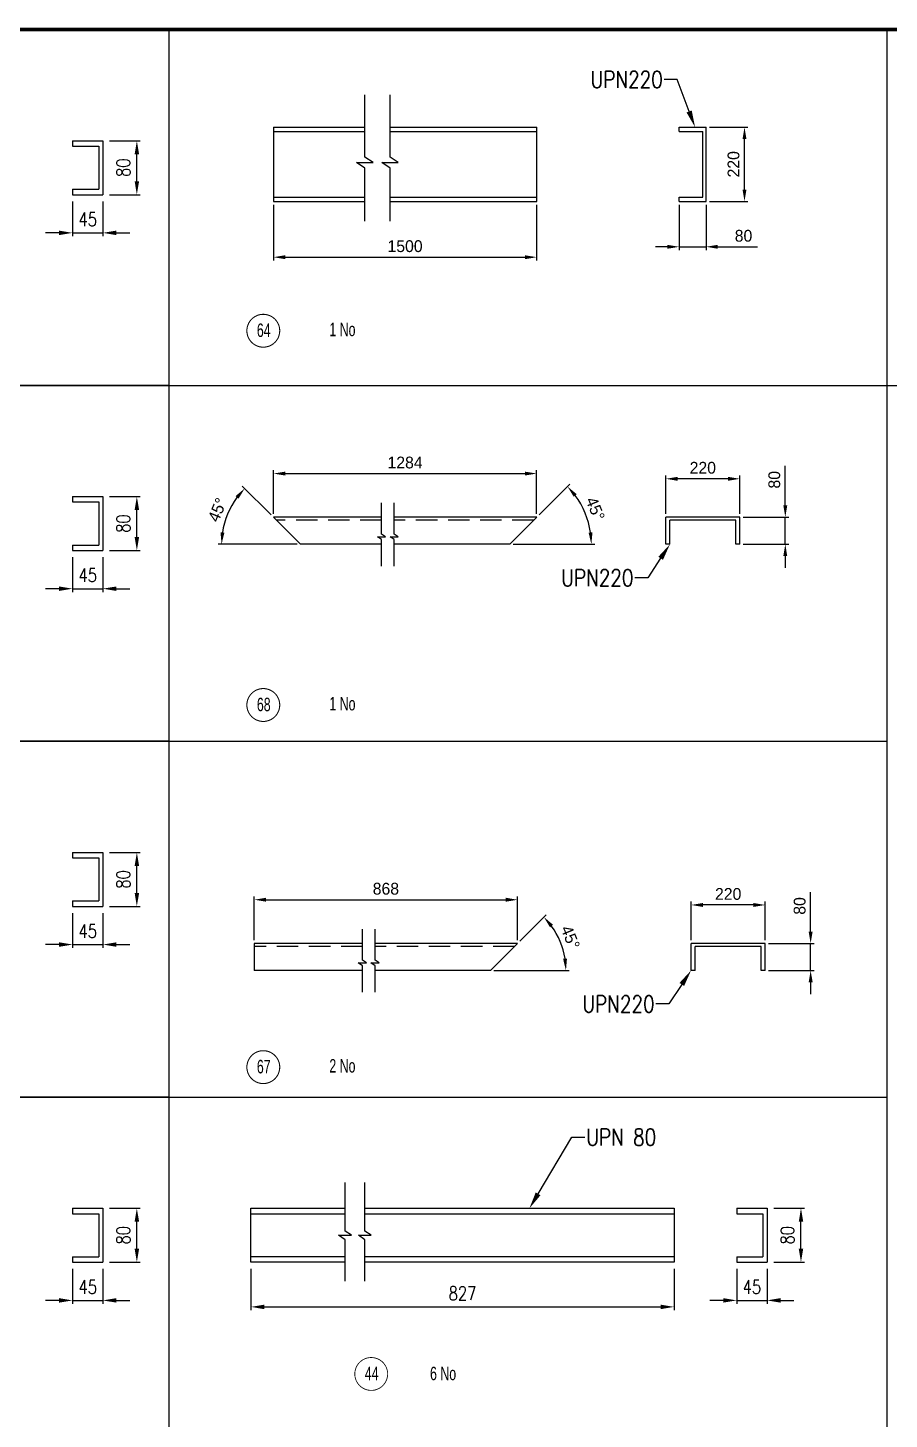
# Model space of a CAD drawing. Header units: millimetres. Extents: x 0 to 16187, y -20471 to 6290.
# Drawn here: x 1753.3 to 2008.9, y 413.8 to 826.5 of the extents above; entities that cross this region are included whole.
import ezdxf
from ezdxf import colors
from ezdxf.entities.mleader import LeaderData, LeaderLine
from ezdxf.enums import TextEntityAlignment as Align
from ezdxf.math import Vec2, Vec3

# ---------------------------------------------------------------- set-up
doc = ezdxf.new("R2010")
doc.units = ezdxf.units.MM
doc.header["$PDSIZE"] = -1
doc.linetypes.add('HIDDEN', pattern=[9.525, 6.35, -3.175])
doc.layers.add('BORDER1', color=3, linetype='Continuous')
doc.layers.add('BORDER2', color=7, linetype='Continuous')
doc.styles.add('ROMANC', font='ROMANC', dxfattribs={"height": 5})
doc.styles.add('ROMANS', font='ROMANS.shx', dxfattribs={"width": 0.8})
doc.styles.add('ROMANT', font='ROMANT', dxfattribs={"height": 4})
doc.styles.add('SLDTEXTSTYLE2', font='TXT', dxfattribs={"width": 0.686449})
doc.dimstyles.new('AM_ISO', dxfattribs={"dimtxt": 3.5, "dimasz": 3.5, "dimexe": 1, "dimexo": 1, "dimgap": 1.5, "dimtad": 1, "dimdsep": 46, "dimtxsty": 'Standard', "dimcen": 0, "dimclrd": 1, "dimclre": 1, "dimclrt": 1, "dimadec": 0, "dimazin": 2, "dimtp": 0.1, "dimtm": 0.1, "dimtfac": 0.71, "dimtdec": 3, "dimtmove": 0, "dimatfit": 3, "dimfxl": 1, "dimlwd": -1, "dimlwe": -1, "dimarcsym": 1})
doc.dimstyles.new('ISO-25', dxfattribs={"dimtxt": 2.5, "dimasz": 2.5, "dimexe": 1.25, "dimexo": 0.625, "dimtad": 1, "dimtxsty": 'Standard', "dimcen": 2.5, "dimadec": 0, "dimazin": 0, "dimtfac": 1, "dimtmove": 0, "dimatfit": 3, "dimfxl": 1, "dimarcsym": 0})

# ---------------------------------------------------------------- blocks, each defined once
blk = doc.blocks.new('*U609')
at = {"layer": 'BORDER1', "color": 154, "true_color": 0x1859a9, "const_width": 1}
blk.add_lwpolyline([(1.81, 811), (1144, 811), (1144, 0), (0, 0), (0, 811)], close=True, dxfattribs=at)
at = {"layer": 'BORDER2', "flags": 8}
for tag, height, style, p in [('REV-A', 3.24, 'ROMANS', (986.93, 140.25)), ('RE-A', 8.06, 'ROMANT', (1084.63, 7.17))]:
    blk.add_attdef(tag, text='', height=height, dxfattribs=dict(at, style=style)).set_placement(p, align=Align.CENTER)
at = {"layer": 'BORDER2', "style": 'ROMANS', "width": 3.830216}
blk.add_attdef('DATE-A', text='', height=3.24, dxfattribs=at).set_placement((995.51, 140.25), (1008.51, 140.25), align=Align.FIT)
at = {"layer": 'BORDER2'}
for tag, height, style, p in [('DRN-A', 3.24, 'ROMANS', (1018.38, 140.25)), ('CHD-A', 3.24, 'ROMANS', (1032.35, 140.25)), ('APD-A', 3.24, 'ROMANS', (1046.64, 140.25)), ('CONS_CONT_VEND', 4.2, 'ROMANC', (1061.39, 72.83))]:
    blk.add_attdef(tag, text='', height=height, dxfattribs=dict(at, style=style)).set_placement(p, align=Align.CENTER)
at = {"layer": 'BORDER2', "style": 'ROMANS', "width": 0.8}
for tag, p, height in [('1:X', (997.23, 122.55), 3.5), ('LOC', (1042.74, 122.55), 3.5), ('PROJ_NO', (1118.64, 122.55), 3.5), ('CONS_DRG_NO', (1011, 63), 3)]:
    blk.add_attdef(tag, p, '', height=height, dxfattribs=at)
at = {"layer": 'BORDER2', "lineweight": 30, "width": 0.8, "flags": 104}
blk.add_attdef('COMMENTS-A', text='', height=2.2, dxfattribs=at).set_placement((1055.21, 142.07), align=Align.MIDDLE_LEFT)
at = {"layer": 'BORDER2', "style": 'ROMANS', "width": 0.8}
for tag, p in [('PROJECT_TITLE_1', (1061.07, 55.35)), ('PROJECT_TITLE_2', (1061.07, 49.3))]:
    blk.add_attdef(tag, text='', height=3.5, dxfattribs=at).set_placement(p, align=Align.MIDDLE)
at = {"layer": 'BORDER2', "style": 'ROMANT', "width": 0.8}
for tag, p in [('DRG_TITLE_1', (1061.07, 36.31)), ('DRG_TITLE_2', (1061.07, 28.31)), ('DRG_TITLE_3', (1061.07, 20.31))]:
    blk.add_attdef(tag, text='', height=5, dxfattribs=at).set_placement(p, align=Align.CENTER)
at = {"layer": 'BORDER2', "style": 'ROMANT'}
for tag, p in [('AR', (995, 7.17)), ('PA', (1011.74, 7.17)), ('DC', (1028.45, 7.17)), ('TS', (1120.84, 7.17))]:
    blk.add_attdef(tag, p, '', height=8.06, dxfattribs=at)
for tag, p in [('SRNO', (1074.7, 7.17)), ('SH', (1115.8, 7.18))]:
    blk.add_attdef(tag, text='', height=8.06, dxfattribs=at).set_placement(p, align=Align.RIGHT)
at = {"layer": 'BORDER2', "style": 'ROMANS', "flags": 2}
blk.add_attdef('TB_VERSION', text='', height=2, dxfattribs=at).set_placement((1, -1), align=Align.TOP_LEFT)
blk = doc.blocks.new('*D5330')
at = {"color": 0, "lineweight": -2}
for p, q in [((1777.61, 793), (1786.68, 793)), ((1785.68, 781), (1785.68, 789)), ((1777.61, 777), (1786.68, 777))]:
    blk.add_line(p, q, dxfattribs=at)
at = {"color": 0}
for points in [[(1786.35, 789), (1785.02, 789), (1785.68, 793)], [(1785.02, 781), (1786.35, 781), (1785.68, 777)]]:
    blk.add_solid(points, dxfattribs=at)
at = {"layer": 'Defpoints', "color": 0}
for p in [(1775.61, 793), (1785.68, 793), (1775.61, 777)]:
    blk.add_point(p, dxfattribs=at)
at = {"color": 0, "insert": (1781.68, 785), "char_height": 4, "attachment_point": 5, "rotation": 90, "style": 'ROMANS'}
blk.add_mtext('80', dxfattribs=at)
blk = doc.blocks.new('*D5331')
at = {"color": 0, "lineweight": -2}
for p, q in [((1766.61, 775), (1766.61, 764.68)), ((1775.61, 775), (1775.61, 764.68)), ((1762.61, 765.68), (1758.61, 765.68)), ((1766.61, 765.68), (1775.61, 765.68)), ((1779.61, 765.68), (1783.61, 765.68))]:
    blk.add_line(p, q, dxfattribs=at)
at = {"color": 0}
for points in [[(1762.61, 765.01), (1762.61, 766.34), (1766.61, 765.68)], [(1779.61, 766.34), (1779.61, 765.01), (1775.61, 765.68)]]:
    blk.add_solid(points, dxfattribs=at)
at = {"layer": 'Defpoints', "color": 0}
for p in [(1766.61, 777), (1775.61, 777), (1775.61, 765.68)]:
    blk.add_point(p, dxfattribs=at)
at = {"color": 0, "insert": (1771.11, 769.68), "char_height": 4, "attachment_point": 5, "style": 'ROMANS'}
blk.add_mtext('45', dxfattribs=at)
blk = doc.blocks.new('*D5333')
at = {"color": 0, "lineweight": -2}
for p, q in [((1777.61, 687.44), (1786.68, 687.44)), ((1785.68, 675.44), (1785.68, 683.44)), ((1777.61, 671.44), (1786.68, 671.44))]:
    blk.add_line(p, q, dxfattribs=at)
at = {"color": 0}
for points in [[(1786.35, 683.44), (1785.02, 683.44), (1785.68, 687.44)], [(1785.02, 675.44), (1786.35, 675.44), (1785.68, 671.44)]]:
    blk.add_solid(points, dxfattribs=at)
at = {"layer": 'Defpoints', "color": 0}
for p in [(1775.61, 687.44), (1785.68, 687.44), (1775.61, 671.44)]:
    blk.add_point(p, dxfattribs=at)
at = {"color": 0, "insert": (1781.68, 679.44), "char_height": 4, "attachment_point": 5, "rotation": 90, "style": 'ROMANS'}
blk.add_mtext('80', dxfattribs=at)
blk = doc.blocks.new('*D5334')
at = {"color": 0, "lineweight": -2}
for p, q in [((1766.61, 669.44), (1766.61, 659.12)), ((1775.61, 669.44), (1775.61, 659.12)), ((1762.61, 660.12), (1758.61, 660.12)), ((1766.61, 660.12), (1775.61, 660.12)), ((1779.61, 660.12), (1783.61, 660.12))]:
    blk.add_line(p, q, dxfattribs=at)
at = {"color": 0}
for points in [[(1762.61, 659.45), (1762.61, 660.78), (1766.61, 660.12)], [(1779.61, 660.78), (1779.61, 659.45), (1775.61, 660.12)]]:
    blk.add_solid(points, dxfattribs=at)
at = {"layer": 'Defpoints', "color": 0}
for p in [(1766.61, 671.44), (1775.61, 671.44), (1775.61, 660.12)]:
    blk.add_point(p, dxfattribs=at)
at = {"color": 0, "insert": (1771.11, 664.12), "char_height": 4, "attachment_point": 5, "style": 'ROMANS'}
blk.add_mtext('45', dxfattribs=at)
blk = doc.blocks.new('*D5336')
at = {"color": 0, "lineweight": -2}
for p, q in [((1777.61, 581.88), (1786.68, 581.88)), ((1785.68, 569.88), (1785.68, 577.88)), ((1777.61, 565.88), (1786.68, 565.88))]:
    blk.add_line(p, q, dxfattribs=at)
at = {"color": 0}
for points in [[(1786.35, 577.88), (1785.02, 577.88), (1785.68, 581.88)], [(1785.02, 569.88), (1786.35, 569.88), (1785.68, 565.88)]]:
    blk.add_solid(points, dxfattribs=at)
at = {"layer": 'Defpoints', "color": 0}
for p in [(1775.61, 581.88), (1785.68, 581.88), (1775.61, 565.88)]:
    blk.add_point(p, dxfattribs=at)
at = {"color": 0, "insert": (1781.68, 573.88), "char_height": 4, "attachment_point": 5, "rotation": 90, "style": 'ROMANS'}
blk.add_mtext('80', dxfattribs=at)
blk = doc.blocks.new('*D5337')
at = {"color": 0, "lineweight": -2}
for p, q in [((1766.61, 563.88), (1766.61, 553.55)), ((1775.61, 563.88), (1775.61, 553.55)), ((1762.61, 554.55), (1758.61, 554.55)), ((1766.61, 554.55), (1775.61, 554.55)), ((1779.61, 554.55), (1783.61, 554.55))]:
    blk.add_line(p, q, dxfattribs=at)
at = {"color": 0}
for points in [[(1762.61, 553.89), (1762.61, 555.22), (1766.61, 554.55)], [(1779.61, 555.22), (1779.61, 553.89), (1775.61, 554.55)]]:
    blk.add_solid(points, dxfattribs=at)
at = {"layer": 'Defpoints', "color": 0}
for p in [(1766.61, 565.88), (1775.61, 565.88), (1775.61, 554.55)]:
    blk.add_point(p, dxfattribs=at)
at = {"color": 0, "insert": (1771.11, 558.55), "char_height": 4, "attachment_point": 5, "style": 'ROMANS'}
blk.add_mtext('45', dxfattribs=at)
blk = doc.blocks.new('*D5339')
at = {"color": 0, "lineweight": -2}
for p, q in [((1777.61, 476.32), (1786.68, 476.32)), ((1785.68, 464.32), (1785.68, 472.32)), ((1777.61, 460.32), (1786.68, 460.32))]:
    blk.add_line(p, q, dxfattribs=at)
at = {"color": 0}
for points in [[(1786.35, 472.32), (1785.02, 472.32), (1785.68, 476.32)], [(1785.02, 464.32), (1786.35, 464.32), (1785.68, 460.32)]]:
    blk.add_solid(points, dxfattribs=at)
at = {"layer": 'Defpoints', "color": 0}
for p in [(1775.61, 476.32), (1785.68, 476.32), (1775.61, 460.32)]:
    blk.add_point(p, dxfattribs=at)
at = {"color": 0, "insert": (1781.68, 468.32), "char_height": 4, "attachment_point": 5, "rotation": 90, "style": 'ROMANS'}
blk.add_mtext('80', dxfattribs=at)
blk = doc.blocks.new('*D5340')
at = {"color": 0, "lineweight": -2}
for p, q in [((1766.61, 458.32), (1766.61, 447.99)), ((1775.61, 458.32), (1775.61, 447.99)), ((1762.61, 448.99), (1758.61, 448.99)), ((1766.61, 448.99), (1775.61, 448.99)), ((1779.61, 448.99), (1783.61, 448.99))]:
    blk.add_line(p, q, dxfattribs=at)
at = {"color": 0}
for points in [[(1762.61, 448.33), (1762.61, 449.66), (1766.61, 448.99)], [(1779.61, 449.66), (1779.61, 448.33), (1775.61, 448.99)]]:
    blk.add_solid(points, dxfattribs=at)
at = {"layer": 'Defpoints', "color": 0}
for p in [(1766.61, 460.32), (1775.61, 460.32), (1775.61, 448.99)]:
    blk.add_point(p, dxfattribs=at)
at = {"color": 0, "insert": (1771.11, 452.99), "char_height": 4, "attachment_point": 5, "style": 'ROMANS'}
blk.add_mtext('45', dxfattribs=at)
blk = doc.blocks.new('*D5487')
at = {"color": 1, "linetype": 'ByBlock'}
for p, q in [((1826.22, 774.02), (1826.22, 757.46)), ((1904.32, 774.02), (1904.32, 757.46)), ((1829.72, 758.46), (1900.82, 758.46))]:
    blk.add_line(p, q, dxfattribs=at)
at = {"color": 1}
for points in [[(1829.72, 759.04), (1829.72, 757.87), (1826.22, 758.46)], [(1900.82, 757.87), (1900.82, 759.04), (1904.32, 758.46)]]:
    blk.add_solid(points, dxfattribs=at)
at = {"layer": 'Defpoints', "color": 0}
for p in [(1826.22, 775.02), (1904.32, 775.02), (1904.32, 758.46)]:
    blk.add_point(p, dxfattribs=at)
at = {"color": 1, "insert": (1865.27, 761.71), "char_height": 3.5, "attachment_point": 5}
blk.add_mtext('1500', dxfattribs=at)
blk = doc.blocks.new('*D5488')
at = {"color": 1, "linetype": 'ByBlock'}
for p, q in [((1955.57, 797.02), (1966.99, 797.02)), ((1965.99, 778.52), (1965.99, 793.52)), ((1955.57, 775.02), (1966.99, 775.02))]:
    blk.add_line(p, q, dxfattribs=at)
at = {"color": 1}
for points in [[(1966.57, 793.52), (1965.41, 793.52), (1965.99, 797.02)], [(1965.41, 778.52), (1966.57, 778.52), (1965.99, 775.02)]]:
    blk.add_solid(points, dxfattribs=at)
at = {"layer": 'Defpoints', "color": 0}
for p in [(1954.57, 797.02), (1965.99, 797.02), (1954.57, 775.02)]:
    blk.add_point(p, dxfattribs=at)
at = {"color": 1, "insert": (1962.74, 786.02), "char_height": 3.5, "attachment_point": 5, "rotation": 90}
blk.add_mtext('220', dxfattribs=at)
blk = doc.blocks.new('*D5489')
at = {"color": 1, "linetype": 'ByBlock'}
for p, q in [((1946.57, 774.02), (1946.57, 760.54)), ((1954.57, 774.02), (1954.57, 760.54)), ((1943.07, 761.54), (1939.57, 761.54)), ((1946.57, 761.54), (1954.57, 761.54)), ((1958.07, 761.54), (1969.82, 761.54))]:
    blk.add_line(p, q, dxfattribs=at)
at = {"color": 1}
for points in [[(1943.07, 760.96), (1943.07, 762.13), (1946.57, 761.54)], [(1958.07, 762.13), (1958.07, 760.96), (1954.57, 761.54)]]:
    blk.add_solid(points, dxfattribs=at)
at = {"layer": 'Defpoints', "color": 0}
for p in [(1946.57, 775.02), (1954.57, 775.02), (1954.57, 761.54)]:
    blk.add_point(p, dxfattribs=at)
at = {"color": 1, "insert": (1965.7, 764.79), "char_height": 3.5, "attachment_point": 5}
blk.add_mtext('80', dxfattribs=at)
blk = doc.blocks.new('*D5500')
at = {"color": 1, "linetype": 'ByBlock'}
for p, q in [((1826.22, 682.3), (1826.22, 695.27)), ((1829.72, 694.27), (1900.82, 694.27)), ((1904.32, 682.3), (1904.32, 695.27))]:
    blk.add_line(p, q, dxfattribs=at)
at = {"color": 1}
for points in [[(1829.72, 694.85), (1829.72, 693.69), (1826.22, 694.27)], [(1900.82, 693.69), (1900.82, 694.85), (1904.32, 694.27)]]:
    blk.add_solid(points, dxfattribs=at)
at = {"layer": 'Defpoints', "color": 0}
for p in [(1904.32, 694.27), (1826.22, 681.3), (1904.32, 681.3)]:
    blk.add_point(p, dxfattribs=at)
at = {"color": 1, "insert": (1865.27, 697.52), "char_height": 3.5, "attachment_point": 5}
blk.add_mtext('1284', dxfattribs=at)
blk = doc.blocks.new('*D5501')
at = {"color": 1, "linetype": 'ByBlock'}
for p, q in [((1942.62, 682.3), (1942.62, 693.72)), ((1964.62, 682.3), (1964.62, 693.72)), ((1961.12, 692.72), (1946.12, 692.72))]:
    blk.add_line(p, q, dxfattribs=at)
at = {"color": 1}
for points in [[(1946.12, 693.3), (1946.12, 692.13), (1942.62, 692.72)], [(1961.12, 692.13), (1961.12, 693.3), (1964.62, 692.72)]]:
    blk.add_solid(points, dxfattribs=at)
at = {"layer": 'Defpoints', "color": 0}
for p in [(1942.62, 692.72), (1942.62, 681.3), (1964.62, 681.3)]:
    blk.add_point(p, dxfattribs=at)
at = {"color": 1, "insert": (1953.62, 695.97), "char_height": 3.5, "attachment_point": 5}
blk.add_mtext('220', dxfattribs=at)
blk = doc.blocks.new('*D5502')
at = {"color": 1, "linetype": 'ByBlock'}
for p, q in [((1978.1, 684.8), (1978.1, 696.55)), ((1965.62, 681.3), (1979.1, 681.3)), ((1978.1, 673.3), (1978.1, 681.3)), ((1965.62, 673.3), (1979.1, 673.3)), ((1978.1, 669.8), (1978.1, 666.3))]:
    blk.add_line(p, q, dxfattribs=at)
at = {"color": 1}
for points in [[(1977.52, 684.8), (1978.68, 684.8), (1978.1, 681.3)], [(1978.68, 669.8), (1977.52, 669.8), (1978.1, 673.3)]]:
    blk.add_solid(points, dxfattribs=at)
at = {"layer": 'Defpoints', "color": 0}
for p in [(1964.62, 681.3), (1978.1, 681.3), (1964.62, 673.3)]:
    blk.add_point(p, dxfattribs=at)
at = {"color": 1, "insert": (1974.85, 692.43), "char_height": 3.5, "attachment_point": 5, "rotation": 90}
blk.add_mtext('80', dxfattribs=at)
blk = doc.blocks.new('*D5505')
at = {"color": 1, "linetype": 'ByBlock'}
for p, q in [((1820.53, 555.88), (1820.53, 568.85)), ((1824.03, 567.85), (1895.13, 567.85)), ((1898.63, 555.88), (1898.63, 568.85))]:
    blk.add_line(p, q, dxfattribs=at)
at = {"color": 1}
for points in [[(1824.03, 568.44), (1824.03, 567.27), (1820.53, 567.85)], [(1895.13, 567.27), (1895.13, 568.44), (1898.63, 567.85)]]:
    blk.add_solid(points, dxfattribs=at)
at = {"layer": 'Defpoints', "color": 0}
for p in [(1898.63, 567.85), (1820.53, 554.88), (1898.63, 554.88)]:
    blk.add_point(p, dxfattribs=at)
at = {"color": 1, "insert": (1859.58, 571.1), "char_height": 3.5, "attachment_point": 5}
blk.add_mtext('868', dxfattribs=at)
blk = doc.blocks.new('*D5506')
at = {"color": 1, "linetype": 'ByBlock'}
for p, q in [((1950.15, 555.88), (1950.15, 567.3)), ((1968.65, 566.3), (1953.65, 566.3)), ((1972.15, 555.88), (1972.15, 567.3))]:
    blk.add_line(p, q, dxfattribs=at)
at = {"color": 1}
for points in [[(1953.65, 566.88), (1953.65, 565.72), (1950.15, 566.3)], [(1968.65, 565.72), (1968.65, 566.88), (1972.15, 566.3)]]:
    blk.add_solid(points, dxfattribs=at)
at = {"layer": 'Defpoints', "color": 0}
for p in [(1950.15, 566.3), (1950.15, 554.88), (1972.15, 554.88)]:
    blk.add_point(p, dxfattribs=at)
at = {"color": 1, "insert": (1961.15, 569.55), "char_height": 3.5, "attachment_point": 5}
blk.add_mtext('220', dxfattribs=at)
blk = doc.blocks.new('*D5507')
at = {"color": 1, "linetype": 'ByBlock'}
for p, q in [((1985.62, 558.38), (1985.62, 570.13)), ((1973.15, 554.88), (1986.62, 554.88)), ((1985.62, 546.88), (1985.62, 554.88)), ((1973.15, 546.88), (1986.62, 546.88)), ((1985.62, 543.38), (1985.62, 539.88))]:
    blk.add_line(p, q, dxfattribs=at)
at = {"color": 1}
for points in [[(1985.04, 558.38), (1986.21, 558.38), (1985.62, 554.88)], [(1986.21, 543.38), (1985.04, 543.38), (1985.62, 546.88)]]:
    blk.add_solid(points, dxfattribs=at)
at = {"layer": 'Defpoints', "color": 0}
for p in [(1972.15, 554.88), (1985.62, 554.88), (1972.15, 546.88)]:
    blk.add_point(p, dxfattribs=at)
at = {"color": 1, "insert": (1982.37, 566.01), "char_height": 3.5, "attachment_point": 5, "rotation": 90}
blk.add_mtext('80', dxfattribs=at)
blk = doc.blocks.new('*D5509')
at = {"color": 1, "linetype": 'ByBlock'}
for p, q in [((1905.03, 682.01), (1914.16, 691.14)), ((1897.32, 673.3), (1921.56, 673.3))]:
    blk.add_line(p, q, dxfattribs=at)
blk.add_arc((1896.32, 673.3), 24.23, 8.2824, 36.7176, dxfattribs=at)
at = {"color": 1}
for points in [[(1916.19, 688.17), (1915.31, 687.41), (1913.46, 690.44)], [(1919.72, 676.75), (1920.88, 676.83), (1920.56, 673.3)]]:
    blk.add_solid(points, dxfattribs=at)
at = {"layer": 'Defpoints', "color": 0}
for p in [(1904.32, 681.3), (1919.73, 679.57), (1862.06, 673.3), (1896.32, 673.3), (1896.32, 673.3)]:
    blk.add_point(p, dxfattribs=at)
at = {"color": 1, "insert": (1921.71, 683.82), "char_height": 3.5, "attachment_point": 5, "rotation": 292.5}
blk.add_mtext('45%%d', dxfattribs=at)
blk = doc.blocks.new('*D5510')
at = {"color": 1, "linetype": 'ByBlock'}
for p, q in [((1825.52, 682.01), (1816.97, 690.56)), ((1833.22, 673.3), (1809.82, 673.3))]:
    blk.add_line(p, q, dxfattribs=at)
blk.add_arc((1834.22, 673.3), 23.4, 143.5776, 171.4224, dxfattribs=at)
at = {"color": 1}
for points in [[(1815.84, 686.82), (1814.95, 687.58), (1817.68, 689.85)], [(1810.5, 676.84), (1811.67, 676.75), (1810.82, 673.3)]]:
    blk.add_solid(points, dxfattribs=at)
at = {"layer": 'Defpoints', "color": 0}
for p in [(1813.96, 685), (1826.22, 681.3), (1834.22, 673.3), (1834.22, 673.3), (1858.31, 673.3)]:
    blk.add_point(p, dxfattribs=at)
at = {"color": 1, "insert": (1809.6, 683.5), "char_height": 3.5, "attachment_point": 5, "rotation": 67.5}
blk.add_mtext('45%%d', dxfattribs=at)
blk = doc.blocks.new('*D5511')
at = {"color": 1, "linetype": 'ByBlock'}
for p, q in [((1899.34, 555.59), (1907.16, 563.42)), ((1891.63, 546.88), (1914.01, 546.88))]:
    blk.add_line(p, q, dxfattribs=at)
blk.add_arc((1890.63, 546.88), 22.38, 8.9684, 36.0316, dxfattribs=at)
at = {"color": 1}
for points in [[(1909.17, 560.43), (1908.29, 559.67), (1906.46, 562.71)], [(1912.16, 550.33), (1913.32, 550.42), (1913.01, 546.88)]]:
    blk.add_solid(points, dxfattribs=at)
at = {"layer": 'Defpoints', "color": 0}
for p in [(1898.63, 554.88), (1912.25, 552.68), (1856.37, 546.88), (1890.63, 546.88), (1890.63, 546.88)]:
    blk.add_point(p, dxfattribs=at)
at = {"color": 1, "insert": (1914.31, 556.69), "char_height": 3.5, "attachment_point": 5, "rotation": 292.5}
blk.add_mtext('45%%d', dxfattribs=at)
blk = doc.blocks.new('*D5512')
at = {"color": 0, "lineweight": -2}
for p, q in [((1819.51, 458.32), (1819.51, 446.07)), ((1945.11, 458.32), (1945.11, 446.07)), ((1823.51, 447.07), (1941.11, 447.07))]:
    blk.add_line(p, q, dxfattribs=at)
at = {"color": 0}
for points in [[(1823.51, 447.73), (1823.51, 446.4), (1819.51, 447.07)], [(1941.11, 446.4), (1941.11, 447.73), (1945.11, 447.07)]]:
    blk.add_solid(points, dxfattribs=at)
at = {"layer": 'Defpoints', "color": 0}
for p in [(1819.51, 460.32), (1945.11, 460.32), (1945.11, 447.07)]:
    blk.add_point(p, dxfattribs=at)
at = {"color": 0, "insert": (1882.31, 451.07), "char_height": 4, "attachment_point": 5, "style": 'ROMANS'}
blk.add_mtext('827', dxfattribs=at)
blk = doc.blocks.new('*D5513')
at = {"color": 0, "lineweight": -2}
for p, q in [((1974.68, 476.32), (1983.75, 476.32)), ((1982.75, 464.32), (1982.75, 472.32)), ((1974.68, 460.32), (1983.75, 460.32))]:
    blk.add_line(p, q, dxfattribs=at)
at = {"color": 0}
for points in [[(1983.42, 472.32), (1982.09, 472.32), (1982.75, 476.32)], [(1982.09, 464.32), (1983.42, 464.32), (1982.75, 460.32)]]:
    blk.add_solid(points, dxfattribs=at)
at = {"layer": 'Defpoints', "color": 0}
for p in [(1972.68, 476.32), (1982.75, 476.32), (1972.68, 460.32)]:
    blk.add_point(p, dxfattribs=at)
at = {"color": 0, "insert": (1978.75, 468.32), "char_height": 4, "attachment_point": 5, "rotation": 90, "style": 'ROMANS'}
blk.add_mtext('80', dxfattribs=at)
blk = doc.blocks.new('*D5514')
at = {"color": 0, "lineweight": -2}
for p, q in [((1963.68, 458.32), (1963.68, 447.99)), ((1972.68, 458.32), (1972.68, 447.99)), ((1959.68, 448.99), (1955.68, 448.99)), ((1963.68, 448.99), (1972.68, 448.99)), ((1976.68, 448.99), (1980.68, 448.99))]:
    blk.add_line(p, q, dxfattribs=at)
at = {"color": 0}
for points in [[(1959.68, 448.33), (1959.68, 449.66), (1963.68, 448.99)], [(1976.68, 449.66), (1976.68, 448.33), (1972.68, 448.99)]]:
    blk.add_solid(points, dxfattribs=at)
at = {"layer": 'Defpoints', "color": 0}
for p in [(1963.68, 460.32), (1972.68, 460.32), (1972.68, 448.99)]:
    blk.add_point(p, dxfattribs=at)
at = {"color": 0, "insert": (1968.18, 452.99), "char_height": 4, "attachment_point": 5, "style": 'ROMANS'}
blk.add_mtext('45', dxfattribs=at)

msp = doc.modelspace()

# ---------------------------------------------------------------- linework, layer by layer
for p, q in [((2008.1946, 826), (2008.1946, 20.43831)), ((1853.36572, 788.14377), (1853.36572, 806.61662)), ((1860.86728, 788.14377), (1860.86728, 806.61662)), ((1826.22325, 797.01922), (1826.22325, 775.01922)), ((1826.22325, 797.01922), (1853.36572, 797.01922)), ((1860.86728, 797.01922), (1904.32179, 797.01922)), ((1904.32179, 775.01922), (1904.32179, 797.01922)), ((1946.57482, 797.01922), (1954.57482, 797.01922)), ((1946.57482, 795.76922), (1946.57482, 797.01922)), ((1954.57482, 775.01922), (1954.57482, 797.01922)), ((1766.61069, 793.0022), (1775.61069, 793.0022)), ((1766.61069, 793.0022), (1766.61069, 791.4022)), ((1775.61069, 793.0022), (1775.61069, 777.0022)), ((1826.22325, 795.76922), (1853.36572, 795.76922)), ((1860.86728, 795.76922), (1904.32179, 795.76922)), ((1946.57482, 795.76922), (1953.67482, 795.76922)), ((1953.67482, 776.26922), (1953.67482, 795.76922)), ((1766.61069, 791.4022), (1774.41069, 791.4022)), ((1774.41069, 791.4022), (1774.41069, 778.6022)), ((1853.36572, 784.85613), (1850.84728, 786.53804)), ((1850.84728, 786.53804), (1855.75668, 786.53804)), ((1855.75668, 786.53804), (1853.36572, 788.14377)), ((1853.36572, 769.10881), (1853.36572, 784.85613)), ((1860.86728, 784.85613), (1858.34884, 786.53804)), ((1858.34884, 786.53804), (1863.25824, 786.53804)), ((1863.25824, 786.53804), (1860.86728, 788.14377)), ((1860.86728, 769.10881), (1860.86728, 784.85613)), ((1766.61069, 778.6022), (1774.41069, 778.6022)), ((1766.61069, 778.6022), (1766.61069, 777.0022)), ((1766.61069, 777.0022), (1775.61069, 777.0022)), ((1826.22325, 776.26922), (1853.36572, 776.26922)), ((1860.86728, 776.26922), (1904.32179, 776.26922)), ((1946.57482, 775.01922), (1946.57482, 776.26922)), ((1946.57482, 776.26922), (1953.67482, 776.26922)), ((1826.22325, 775.01922), (1853.36572, 775.01922)), ((1860.86728, 775.01922), (1904.32179, 775.01922)), ((1946.57482, 775.01922), (1954.57482, 775.01922)), ((1795.30038, 720.43831), (2009.65584, 720.43831)), ((2008.1946, 720.43831), (2399.17862, 720.43831)), ((1766.61069, 687.44051), (1775.61069, 687.44051)), ((1766.61069, 687.44051), (1766.61069, 685.84051)), ((1766.61069, 685.84051), (1774.41069, 685.84051)), ((1774.41069, 685.84051), (1774.41069, 673.04051)), ((1775.61069, 687.44051), (1775.61069, 671.44051)), ((1858.31198, 676.31952), (1858.31198, 685.55594)), ((1862.06276, 676.31952), (1862.06276, 685.55594)), ((1826.22325, 681.3019), (1834.22325, 673.3019)), ((1858.31198, 681.3019), (1826.22325, 681.3019)), ((1904.32179, 681.3019), (1862.06276, 681.3019)), ((1904.32179, 681.3019), (1896.32179, 673.3019)), ((1942.62432, 673.3019), (1942.62432, 681.3019)), ((1964.62432, 681.3019), (1942.62432, 681.3019)), ((1964.62432, 673.3019), (1964.62432, 681.3019)), ((1963.37432, 680.4019), (1943.87432, 680.4019)), ((1943.87432, 673.3019), (1943.87432, 680.4019)), ((1963.37432, 673.3019), (1963.37432, 680.4019)), ((1766.61069, 673.04051), (1774.41069, 673.04051)), ((1766.61069, 673.04051), (1766.61069, 671.44051)), ((1858.31198, 673.3019), (1834.22325, 673.3019)), ((1858.31198, 674.6757), (1857.05276, 675.51665)), ((1857.05276, 675.51665), (1859.50746, 675.51665)), ((1859.50746, 675.51665), (1858.31198, 676.31952)), ((1858.31198, 666.80204), (1858.31198, 674.6757)), ((1862.06276, 674.6757), (1860.80354, 675.51665)), ((1860.80354, 675.51665), (1863.25824, 675.51665)), ((1863.25824, 675.51665), (1862.06276, 676.31952)), ((1862.06276, 666.80204), (1862.06276, 674.6757)), ((1896.32179, 673.3019), (1862.06276, 673.3019)), ((1943.87432, 673.3019), (1942.62432, 673.3019)), ((1964.62432, 673.3019), (1963.37432, 673.3019)), ((1766.61069, 671.44051), (1775.61069, 671.44051)), ((1795.30038, 614.87663), (2008.1946, 614.87663)), ((1766.61069, 581.87882), (1775.61069, 581.87882)), ((1766.61069, 581.87882), (1766.61069, 580.27882)), ((1766.61069, 580.27882), (1774.41069, 580.27882)), ((1774.41069, 580.27882), (1774.41069, 567.47882)), ((1775.61069, 581.87882), (1775.61069, 565.87882)), ((1766.61069, 567.47882), (1774.41069, 567.47882)), ((1766.61069, 567.47882), (1766.61069, 565.87882)), ((1766.61069, 565.87882), (1775.61069, 565.87882)), ((1852.62047, 549.90221), (1852.62047, 559.13864)), ((1856.37125, 549.90221), (1856.37125, 559.13864)), ((1852.62047, 554.88459), (1820.53174, 554.88459)), ((1820.53174, 554.88459), (1820.53174, 546.88459)), ((1898.63028, 554.88459), (1856.37125, 554.88459)), ((1898.63028, 554.88459), (1890.63028, 546.88459)), ((1950.14525, 546.88459), (1950.14525, 554.88459)), ((1972.14525, 554.88459), (1950.14525, 554.88459)), ((1970.89525, 553.98459), (1951.39525, 553.98459)), ((1951.39525, 546.88459), (1951.39525, 553.98459)), ((1970.89525, 546.88459), (1970.89525, 553.98459)), ((1972.14525, 546.88459), (1972.14525, 554.88459)), ((1852.62047, 548.25839), (1851.36125, 549.09935)), ((1851.36125, 549.09935), (1853.81595, 549.09935)), ((1853.81595, 549.09935), (1852.62047, 549.90221)), ((1856.37125, 548.25839), (1855.11203, 549.09935)), ((1855.11203, 549.09935), (1857.56673, 549.09935)), ((1857.56673, 549.09935), (1856.37125, 549.90221)), ((1852.62047, 546.88459), (1820.53174, 546.88459)), ((1852.62047, 540.38473), (1852.62047, 548.25839)), ((1856.37125, 540.38473), (1856.37125, 548.25839)), ((1890.63028, 546.88459), (1856.37125, 546.88459)), ((1951.39525, 546.88459), (1950.14525, 546.88459)), ((1972.14525, 546.88459), (1970.89525, 546.88459)), ((1795.30038, 509.31494), (2008.1946, 509.31494)), ((1847.51573, 469.56513), (1847.51573, 483.99704)), ((1853.37633, 469.56513), (1853.37633, 483.99704)), ((1766.61069, 476.31714), (1775.61069, 476.31714)), ((1766.61069, 476.31714), (1766.61069, 474.71714)), ((1766.61069, 474.71714), (1774.41069, 474.71714)), ((1774.41069, 474.71714), (1774.41069, 461.91714)), ((1775.61069, 476.31714), (1775.61069, 460.31714)), ((1819.51262, 474.71714), (1847.51573, 474.71714)), ((1853.37633, 474.71714), (1945.11262, 474.71714)), ((1963.68028, 476.31714), (1972.68028, 476.31714)), ((1963.68028, 476.31714), (1963.68028, 474.71714)), ((1963.68028, 474.71714), (1971.48028, 474.71714)), ((1971.48028, 474.71714), (1971.48028, 461.91714)), ((1972.68028, 476.31714), (1972.68028, 460.31714)), ((1847.51573, 466.99666), (1845.5482, 468.31065)), ((1845.5482, 468.31065), (1849.38367, 468.31065)), ((1849.38367, 468.31065), (1847.51573, 469.56513)), ((1847.51573, 454.69406), (1847.51573, 466.99666)), ((1853.37633, 466.99666), (1851.4088, 468.31065)), ((1851.4088, 468.31065), (1855.24427, 468.31065)), ((1855.24427, 468.31065), (1853.37633, 469.56513)), ((1853.37633, 454.69406), (1853.37633, 466.99666)), ((1766.61069, 461.91714), (1774.41069, 461.91714)), ((1766.61069, 461.91714), (1766.61069, 460.31714)), ((1766.61069, 460.31714), (1775.61069, 460.31714)), ((1847.51573, 461.91714), (1819.51262, 461.91714)), ((1945.11262, 461.91714), (1853.37633, 461.91714)), ((1963.68028, 461.91714), (1971.48028, 461.91714)), ((1963.68028, 461.91714), (1963.68028, 460.31714)), ((1963.68028, 460.31714), (1972.68028, 460.31714))]:
    msp.add_line(p, q)
at = {"color": 2, "linetype": 'HIDDEN'}
for p, q in [((1858.31198, 680.4019), (1827.12325, 680.4019)), ((1903.42179, 680.4019), (1862.06276, 680.4019)), ((1852.62047, 553.98459), (1820.53174, 553.98459)), ((1897.73028, 553.98459), (1856.37125, 553.98459))]:
    msp.add_line(p, q, dxfattribs=at)
for points in [[(1795.30038, 826), (1607.7395, 826), (1607.7395, 720.43831), (1795.30038, 720.43831)], [(1795.30038, 720.43831), (1607.7395, 720.43831), (1607.7395, 614.87663), (1795.30038, 614.87663)], [(1795.30038, 614.87663), (1607.7395, 614.87663), (1607.7395, 509.31494), (1795.30038, 509.31494)], [(1795.30038, 509.31494), (1607.7395, 509.31494), (1607.7395, 403.75325), (1795.30038, 403.75325)]]:
    msp.add_lwpolyline(points, close=True)
at = {"color": 2}
for points in [[(1828.07726, 736.63866, 0.3125, 0.3125, 1), (1818.32726, 736.63866, 0.3125, 0.3125, 1)], [(1828.07726, 625.61727, 0.3125, 0.3125, 1), (1818.32726, 625.61727, 0.3125, 0.3125, 1)], [(1828.07726, 518.18934, 0.3125, 0.3125, 1), (1818.32726, 518.18934, 0.3125, 0.3125, 1)], [(1860.10523, 427.1702, 0.25, 0.25, 1), (1850.35523, 427.1702, 0.25, 0.25, 1)]]:
    msp.add_lwpolyline(points, format="xyseb", close=True, dxfattribs=at)
for points in [[(1847.51573, 460.31714), (1819.51262, 460.31714), (1819.51262, 476.31714), (1847.51573, 476.31714)], [(1853.37633, 476.31714), (1945.11262, 476.31714), (1945.11262, 460.31714), (1853.37633, 460.31714)]]:
    msp.add_lwpolyline(points)

# ---------------------------------------------------------------- block references
msp.add_blockref('*U609', (1420.17862, 15))

# ---------------------------------------------------------------- texts
at = {"color": 2, "style": 'SLDTEXTSTYLE2', "width": 0.686449}
for s, p in [('64', (1823.33544, 736.79303)), ('1 No', (1846.68238, 737.0311)), ('68', (1823.33544, 625.77165)), ('1 No', (1846.68238, 626.00971)), ('67', (1823.33544, 518.34371)), ('2 No', (1846.68238, 518.58178)), ('44', (1855.36341, 427.32457)), ('6 No', (1876.55397, 427.32457))]:
    msp.add_text(s, height=4, dxfattribs=at).set_placement(p, align=Align.MIDDLE_CENTER)

# ---------------------------------------------------------------- dimensions: what is measured, and where the dimension line sits
for base, p1, p2, angle, override, picture, middle in [((1965.98917, 797.01922), (1954.57482, 775.01922), (1954.57482, 797.01922), 90, {"dimlfac": 10}, '*D5488', (1962.73917, 786.01922)), ((1942.62432, 692.71625), (1964.62432, 681.3019), (1942.62432, 681.3019), 180, {"dimlfac": 10}, '*D5501', (1953.62432, 695.96625)), ((1978.10109, 681.3019), (1964.62432, 673.3019), (1964.62432, 681.3019), 90, {"dimtxt": 3.5, "dimlfac": 10}, '*D5502', (1974.85109, 692.4269)), ((1950.14525, 566.29895), (1972.14525, 554.88459), (1950.14525, 554.88459), 180, {"dimlfac": 10}, '*D5506', (1961.14525, 569.54895)), ((1985.62201, 554.88459), (1972.14525, 546.88459), (1972.14525, 554.88459), 90, {"dimtxt": 3.5, "dimlfac": 10}, '*D5507', (1982.37201, 566.00959))]:
    dim = msp.add_linear_dim(base=base, p1=p1, p2=p2, angle=angle, dimstyle='AM_ISO', override=override)
    dim.commit()
    dim.dimension.update_dxf_attribs({"geometry": picture, "text_midpoint": middle})
at = {"color": 1}
for base, p1, p2, picture, middle in [((1785.68265, 793.0022), (1775.61069, 777.0022), (1775.61069, 793.0022), '*D5330', (1781.68265, 785.0022)), ((1785.68265, 687.44051), (1775.61069, 671.44051), (1775.61069, 687.44051), '*D5333', (1781.68265, 679.44051)), ((1785.68265, 581.87882), (1775.61069, 565.87882), (1775.61069, 581.87882), '*D5336', (1781.68265, 573.87882)), ((1785.68265, 476.31714), (1775.61069, 460.31714), (1775.61069, 476.31714), '*D5339', (1781.68265, 468.31714)), ((1982.75225, 476.31714), (1972.68028, 460.31714), (1972.68028, 476.31714), '*D5513', (1978.75225, 468.31714))]:
    dim = msp.add_linear_dim(base=base, p1=p1, p2=p2, angle=90, dimstyle='ISO-25', override={"dimtxt": 4, "dimasz": 4, "dimexe": 1, "dimexo": 2, "dimgap": 2, "dimlfac": 5, "dimtxsty": 'ROMANS', "dimtix": 1}, dxfattribs=at)
    dim.commit()
    dim.dimension.update_dxf_attribs({"geometry": picture, "text_midpoint": middle})
for base, p1, p2, picture, middle in [((1775.61069, 765.6775), (1766.61069, 777.0022), (1775.61069, 777.0022), '*D5331', (1771.11069, 769.6775)), ((1775.61069, 660.11582), (1766.61069, 671.44051), (1775.61069, 671.44051), '*D5334', (1771.11069, 664.11582)), ((1775.61069, 554.55413), (1766.61069, 565.87882), (1775.61069, 565.87882), '*D5337', (1771.11069, 558.55413)), ((1775.61069, 448.99244), (1766.61069, 460.31714), (1775.61069, 460.31714), '*D5340', (1771.11069, 452.99244)), ((1972.68028, 448.99244), (1963.68028, 460.31714), (1972.68028, 460.31714), '*D5514', (1968.18028, 452.99244))]:
    dim = msp.add_linear_dim(base=base, p1=p1, p2=p2, dimstyle='ISO-25', override={"dimtxt": 4, "dimasz": 4, "dimexe": 1, "dimexo": 2, "dimgap": 2, "dimlfac": 5, "dimtxsty": 'ROMANS', "dimtix": 1}, dxfattribs=at)
    dim.commit()
    dim.dimension.update_dxf_attribs({"geometry": picture, "text_midpoint": middle})
dim = msp.add_linear_dim(base=(1904.32179, 758.45807), p1=(1826.22325, 775.01922), p2=(1904.32179, 775.01922), text='1500', dimstyle='AM_ISO', override={"dimtxt": 3.5, "dimlfac": 10, "dimtxsty": 'Standard'})
dim.commit()
dim.dimension.update_dxf_attribs({"geometry": '*D5487', "text_midpoint": (1865.27252, 761.70807)})
dim = msp.add_linear_dim(base=(1954.57482, 761.54246), p1=(1946.57482, 775.01922), p2=(1954.57482, 775.01922), dimstyle='AM_ISO', override={"dimtxt": 3.5, "dimlfac": 10})
dim.commit()
dim.dimension.update_dxf_attribs({"geometry": '*D5489', "text_midpoint": (1965.69982, 764.79246)})
for base, p1, p2, text, picture, middle in [((1904.32179, 694.27056), (1826.22325, 681.3019), (1904.32179, 681.3019), '1284', '*D5500', (1865.27252, 694.27056)), ((1898.63028, 567.85325), (1820.53174, 554.88459), (1898.63028, 554.88459), '868', '*D5505', (1859.58101, 567.85325))]:
    dim = msp.add_linear_dim(base=base, p1=p1, p2=p2, text=text, dimstyle='AM_ISO', override={"dimtxt": 3.5, "dimlfac": 10, "dimtxsty": 'Standard'})
    dim.commit()
    dim.dimension.update_dxf_attribs({"geometry": picture, "text_midpoint": middle, "dimtype": 160})
for base, line1, line2, picture, middle in [((1813.95756, 685.0023), ((1858.31198, 673.3019), (1834.22325, 673.3019)), ((1826.22325, 681.3019), (1834.22325, 673.3019)), '*D5510', (1809.60112, 683.50072)), ((1919.72949, 679.57397), ((1904.32179, 681.3019), (1896.32179, 673.3019)), ((1896.32179, 673.3019), (1862.06276, 673.3019)), '*D5509', (1921.71317, 683.81935))]:
    dim = msp.add_angular_dim_2l(base=base, line1=line1, line2=line2, dimstyle='AM_ISO')
    dim.commit()
    dim.dimension.update_dxf_attribs({"geometry": picture, "text_midpoint": middle})
dim = msp.add_angular_dim_2l(base=(1912.25074, 552.67777), line1=((1890.63028, 546.88459), (1856.37125, 546.88459)), line2=((1898.63028, 554.88459), (1890.63028, 546.88459)), dimstyle='AM_ISO')
dim.commit()
dim.dimension.update_dxf_attribs({"geometry": '*D5511', "text_midpoint": (1911.30961, 555.45025), "dimtype": 162})
dim = msp.add_linear_dim(base=(1945.11262, 447.067), p1=(1819.51262, 460.31714), p2=(1945.11262, 460.31714), text='827', dimstyle='ISO-25', override={"dimtxt": 4, "dimasz": 4, "dimexe": 1, "dimexo": 2, "dimgap": 2, "dimlfac": 5, "dimtxsty": 'ROMANS', "dimtix": 1}, dxfattribs=at)
dim.commit()
dim.dimension.update_dxf_attribs({"geometry": '*D5512', "text_midpoint": (1882.31262, 447.067), "dimtype": 160})

# ---------------------------------------------------------------- leaders
ml = msp.add_multileader_mtext('Standard', dxfattribs=at)
ml.set_content('UPN 80', color=1, style='ROMANS')
ml.set_leader_properties()
ml.build(insert=Vec2(0, 0))
ml.multileader.update_dxf_attribs({"dogleg_length": 3.84358, "arrow_head_size": 5})
ctx = ml.context
ctx.base_point, ctx.char_height, ctx.arrow_head_size, ctx.landing_gap_size, ctx.plane_origin = Vec3(1721.57213, 814.08952), 5, 5, 0.4, Vec3(53053.46425, -26677.23957)
notes = []
notes.append((ctx, [(0, (1, 1, 0), (1717.72856, 814.08952), (1, 0), 3.84358, [(0, [(1705.11053, 793.0022)], 0, [])])]))
ctx.mtext.insert, ctx.mtext.width = Vec3(1721.97213, 816.58952), 144.3262905
ml = msp.add_multileader_mtext('Standard', dxfattribs=at)
ml.set_content('UPN220', color=1, style='ROMANS')
ml.set_leader_properties()
ml.build(insert=Vec2(0, 0))
ml.multileader.update_dxf_attribs({"dogleg_length": 3.84358, "arrow_head_size": 5})
ctx = ml.context
ctx.base_point, ctx.char_height, ctx.arrow_head_size, ctx.landing_gap_size, ctx.plane_origin = Vec3(1918.8641, 811.17059), 5, 5, 0.4, Vec3(53505.25238, -26678.22254)
ctx.text_align_type = 2
notes.append((ctx, [(0, (1, 1, 0), (1945.98768, 811.17059), (-1, 0), 3.84358, [(0, [(1951.3272, 797.01922)], 0, [])])]))
ctx.mtext.insert, ctx.mtext.width, ctx.mtext.alignment = Vec3(1941.7441, 813.67059), 144.3262905, 3
ml = msp.add_multileader_mtext('Standard', dxfattribs=at)
ml.set_content('UPN 80', color=1, style='ROMANS')
ml.set_leader_properties()
ml.build(insert=Vec2(0, 0))
ml.multileader.update_dxf_attribs({"dogleg_length": 3.84358, "arrow_head_size": 5})
ctx = ml.context
ctx.base_point, ctx.char_height, ctx.arrow_head_size, ctx.landing_gap_size, ctx.plane_origin = Vec3(1721.57213, 708.52784), 5, 5, 0.4, Vec3(53053.46425, -26782.80126)
notes.append((ctx, [(0, (1, 1, 0), (1717.72856, 708.52784), (1, 0), 3.84358, [(0, [(1705.11053, 687.44051)], 0, [])])]))
ctx.mtext.insert, ctx.mtext.width = Vec3(1721.97213, 711.02784), 144.3262905
ml = msp.add_multileader_mtext('Standard', dxfattribs=at)
ml.set_content('UPN220', color=1, style='ROMANS')
ml.set_leader_properties()
ml.build(insert=Vec2(0, 0))
ml.multileader.update_dxf_attribs({"dogleg_length": 3.84358, "arrow_head_size": 5})
ctx = ml.context
ctx.base_point, ctx.char_height, ctx.arrow_head_size, ctx.landing_gap_size, ctx.plane_origin = Vec3(1910.16122, 663.34661), 5, 5, 0.4, Vec3(53496.5495, -26826.04651)
ctx.text_align_type = 2
notes.append((ctx, [(0, (1, 1, 0), (1937.2848, 663.34661), (-1, 0), 3.84358, [(0, [(1943.87432, 673.3019)], 0, [])])]))
ctx.mtext.insert, ctx.mtext.width, ctx.mtext.alignment = Vec3(1933.04122, 665.84661), 144.3262905, 3
ml = msp.add_multileader_mtext('Standard', dxfattribs=at)
ml.set_content('UPN 80', color=1, style='ROMANS')
ml.set_leader_properties()
ml.build(insert=Vec2(0, 0))
ml.multileader.update_dxf_attribs({"dogleg_length": 3.84358, "arrow_head_size": 5})
ctx = ml.context
ctx.base_point, ctx.char_height, ctx.arrow_head_size, ctx.landing_gap_size, ctx.plane_origin = Vec3(1721.57213, 602.96615), 5, 5, 0.4, Vec3(53053.46425, -26888.36294)
notes.append((ctx, [(0, (1, 1, 0), (1717.72856, 602.96615), (1, 0), 3.84358, [(0, [(1705.11053, 581.87882)], 0, [])])]))
ctx.mtext.insert, ctx.mtext.width = Vec3(1721.97213, 605.46615), 144.3262905
ml = msp.add_multileader_mtext('Standard', dxfattribs=at)
ml.set_content('UPN220', color=1, style='ROMANS')
ml.set_leader_properties()
ml.build(insert=Vec2(0, 0))
ml.multileader.update_dxf_attribs({"dogleg_length": 3.84358, "arrow_head_size": 5})
ctx = ml.context
ctx.base_point, ctx.char_height, ctx.arrow_head_size, ctx.landing_gap_size, ctx.plane_origin = Vec3(1916.43215, 536.92931), 5, 5, 0.4, Vec3(53502.82043, -26952.46382)
ctx.text_align_type = 2
notes.append((ctx, [(0, (1, 1, 0), (1943.55572, 536.92931), (-1, 0), 3.84358, [(0, [(1950.14525, 546.88459)], 0, [])])]))
ctx.mtext.insert, ctx.mtext.width, ctx.mtext.alignment = Vec3(1939.31215, 539.42931), 144.3262905, 3
ml = msp.add_multileader_mtext('Standard', dxfattribs=at)
ml.set_content('UPN 80', color=1, style='ROMANS')
ml.set_leader_properties()
ml.build(insert=Vec2(0, 0))
ml.multileader.update_dxf_attribs({"dogleg_length": 3.84358, "arrow_head_size": 5})
ctx = ml.context
ctx.base_point, ctx.char_height, ctx.arrow_head_size, ctx.landing_gap_size, ctx.plane_origin = Vec3(1721.57213, 497.40446), 5, 5, 0.4, Vec3(53053.46425, -26993.92463)
notes.append((ctx, [(0, (1, 1, 0), (1717.72856, 497.40446), (1, 0), 3.84358, [(0, [(1705.11053, 476.31714)], 0, [])])]))
ctx.mtext.insert, ctx.mtext.width = Vec3(1721.97213, 499.90446), 144.3262905
ml = msp.add_multileader_mtext('Standard', dxfattribs=at)
ml.set_content('UPN 80', color=1, style='ROMANS')
ml.set_leader_properties()
ml.build(insert=Vec2(0, 0))
ml.multileader.update_dxf_attribs({"dogleg_length": 3.84358, "arrow_head_size": 5})
ctx = ml.context
ctx.base_point, ctx.char_height, ctx.arrow_head_size, ctx.landing_gap_size, ctx.plane_origin = Vec3(1918.64172, 497.40446), 5, 5, 0.4, Vec3(53250.53384, -26993.92463)
notes.append((ctx, [(0, (1, 1, 0), (1914.79815, 497.40446), (1, 0), 3.84358, [(0, [(1902.18012, 476.31714)], 0, [])])]))
ctx.mtext.insert, ctx.mtext.width = Vec3(1919.04172, 499.90446), 144.3262905
for ctx, leaders in notes:
    for number, flags, end, landing, length, lines in leaders:
        leader = LeaderData()
        leader.index, (leader.has_last_leader_line, leader.has_dogleg_vector, leader.attachment_direction) = number, flags
        leader.last_leader_point, leader.dogleg_vector, leader.dogleg_length = Vec3(end), Vec3(landing), length
        for number, points, colour, breaks in lines:
            line = LeaderLine()
            line.index, line.vertices, line.color, line.breaks = number, Vec3.list(points), colors.encode_raw_color(colour), breaks
            leader.lines.append(line)
        ctx.leaders.append(leader)

doc.saveas('drawing.dxf')
